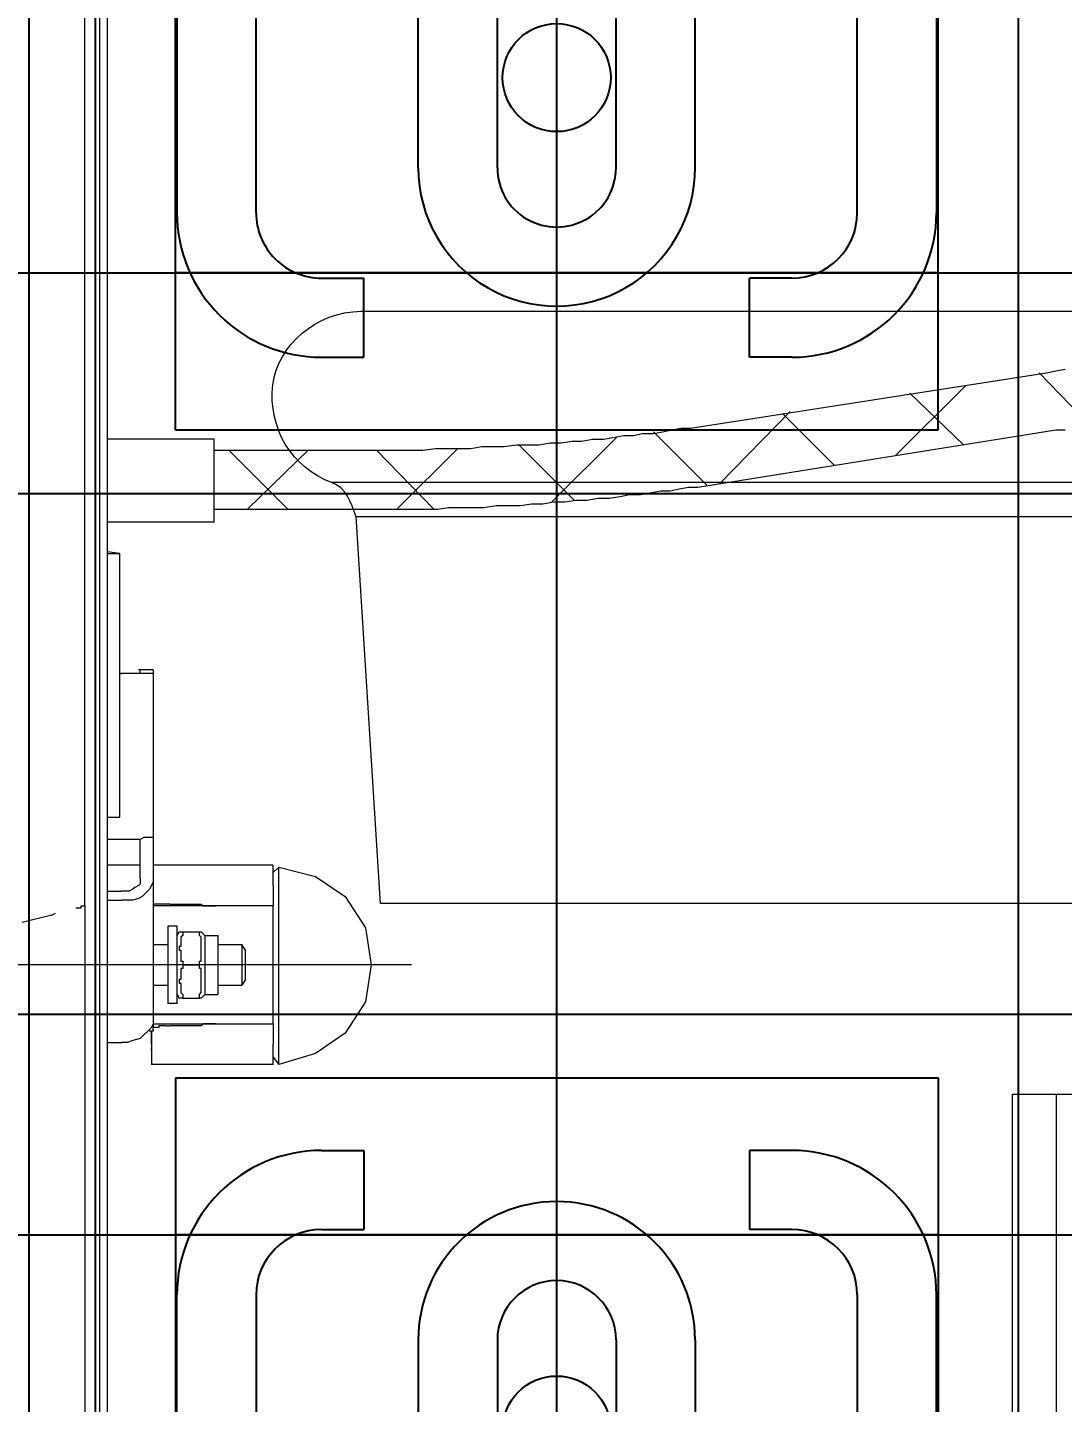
# Model space of a CAD drawing. Header units: millimetres. Extents: x 25083 to 52777, y 24772 to 45779.
# Drawn here: x 38318.5 to 38397, y 33399.2 to 33503.5 of the extents above; entities that cross this region are included whole.
import ezdxf

# ---------------------------------------------------------------- set-up
doc = ezdxf.new("R2010")
doc.units = ezdxf.units.MM
doc.layers.add('小车', color=7, linetype='Continuous')
doc.styles.get("Standard").update_dxf_attribs({"font": ''})
doc.styles.get('Standard').set_extended_font_data('SimSun')
doc.dimstyles.new('15', dxfattribs={"dimtxt": 15, "dimasz": 10, "dimexe": 2, "dimexo": 1, "dimgap": 1, "dimtad": 1, "dimdsep": 46, "dimtxsty": 'Standard', "dimcen": 2.5, "dimadec": 0, "dimazin": 0, "dimtfac": 1, "dimtmove": 2, "dimatfit": 3, "dimfxl": 1, "dimtolj": 1, "dimarcsym": 0})
doc.dimstyles.new('ISO-25', dxfattribs={"dimtxt": 2.5, "dimasz": 2.5, "dimexe": 1.25, "dimexo": 0.625, "dimtad": 1, "dimtxsty": 'Standard', "dimcen": 2.5, "dimadec": 0, "dimazin": 0, "dimtfac": 1, "dimtmove": 0, "dimatfit": 3, "dimfxl": 1, "dimarcsym": 0})

# ---------------------------------------------------------------- blocks, each defined once
blk = doc.blocks.new('A$C6E4F4F8B')
for p, q in [((0, 70), (197.2, 70)), ((0, 70), (0, 0)), ((197.2, 70), (197.2, 0)), ((40.15, 63.8), (57.53, 63.8)), ((62.1, 63.92), (62.1, 6.08)), ((135.1, 63.92), (135.1, 6.08)), ((157.05, 63.8), (139.67, 63.8)), ((57.53, 57.8), (40.15, 57.8)), ((139.67, 57.8), (157.05, 57.8)), ((62.5, 52.83), (62.5, 49.63)), ((68.5, 52.83), (68.5, 49.63)), ((128.7, 52.83), (128.7, 49.63)), ((134.7, 52.83), (134.7, 49.63)), ((68.5, 49.63), (62.5, 49.63)), ((128.7, 49.63), (134.7, 49.63)), ((54.12, 45.5), (40.15, 45.5)), ((143.08, 45.5), (157.05, 45.5)), ((54.12, 39.5), (40.15, 39.5)), ((143.08, 39.5), (157.05, 39.5)), ((54.12, 30.5), (40.15, 30.5)), ((143.08, 30.5), (157.05, 30.5)), ((54.12, 24.5), (40.15, 24.5)), ((143.08, 24.5), (157.05, 24.5)), ((62.5, 17.17), (62.5, 20.37)), ((68.5, 20.37), (62.5, 20.37)), ((68.5, 17.17), (68.5, 20.37)), ((128.7, 17.17), (128.7, 20.37)), ((128.7, 20.37), (134.7, 20.37)), ((134.7, 17.17), (134.7, 20.37)), ((57.53, 12.2), (40.15, 12.2)), ((139.67, 12.2), (157.05, 12.2)), ((40.15, 6.2), (57.53, 6.2)), ((157.05, 6.2), (139.67, 6.2)), ((0, 0), (197.2, 0))]:
    blk.add_line(p, q)
at = {"color": 1}
for p, q in [((64, 63.92), (24, 63.92)), ((24, 63.92), (24, 6.08)), ((74, 63.92), (24, 63.92)), ((24, 63.92), (24, 6.08)), ((123.2, 63.92), (173.2, 63.92)), ((133.2, 63.92), (173.2, 63.92)), ((173.2, 63.92), (173.2, 6.08)), ((173.2, 63.92), (173.2, 6.08)), ((64, 6.08), (24, 6.08)), ((74, 6.08), (24, 6.08)), ((123.2, 6.08), (173.2, 6.08)), ((133.2, 6.08), (173.2, 6.08))]:
    blk.add_line(p, q, dxfattribs=at)
at = {"color": 6, "ltscale": 15}
for p, q in [((74, 6.08), (74, 63.92)), ((123.2, 6.08), (123.2, 63.92))]:
    blk.add_line(p, q, dxfattribs=at)
for centre in [(47.28, 35), (47.28, 35), (149.92, 35), (149.92, 35)]:
    blk.add_circle(centre, 4.1, dxfattribs=at)
for centre in [(12, 34.89), (185.2, 34.89), (185.2, 34.89)]:
    blk.add_circle(centre, 3.25)
for centre, radius, start, end in [((39.79, 51.65), 12.16, 88.3056, 271.6944), ((57.53, 52.83), 10.97, 0, 90), ((139.67, 52.83), 10.97, 90, 180), ((157.41, 51.65), 12.16, 268.3056, 91.6944), ((39.8, 51.65), 6.16, 86.7014, 273.2986), ((57.53, 52.83), 4.97, 0, 90), ((139.67, 52.83), 4.97, 90, 180), ((157.4, 51.65), 6.16, 266.7014, 93.2986), ((54.12, 35), 4.5, 270, 90), ((143.08, 35), 4.5, 90, 270), ((39.79, 18.35), 12.16, 88.3056, 271.6944), ((157.41, 18.35), 12.16, 268.3056, 91.6944), ((39.8, 18.35), 6.16, 86.7014, 273.2986), ((157.4, 18.35), 6.16, 266.7014, 93.2986), ((57.53, 17.17), 10.97, 270, 0), ((57.53, 17.17), 4.97, 270, 0), ((139.67, 17.17), 10.97, 180, 270), ((139.67, 17.17), 4.97, 180, 270)]:
    blk.add_arc(centre, radius, start, end)
at = {"ltscale": 15}
for centre, start, end in [((54.12, 35), 270, 90), ((143.08, 35), 90, 270)]:
    blk.add_arc(centre, 10.5, start, end, dxfattribs=at)
blk = doc.blocks.new('*D925')
at = {"color": 0, "lineweight": -2}
for p, q in [((29677.86, 34881.66), (29677.86, 32448.29)), ((40733.02, 34757.65), (40733.02, 32448.29)), ((29680.36, 32449.54), (40730.52, 32449.54))]:
    blk.add_line(p, q, dxfattribs=at)
at = {"color": 0}
for points in [[(29680.36, 32449.96), (29680.36, 32449.13), (29677.86, 32449.54)], [(40730.52, 32449.13), (40730.52, 32449.96), (40733.02, 32449.54)]]:
    blk.add_solid(points, dxfattribs=at)
at = {"layer": 'DEFPOINTS', "color": 0}
for p in [(29677.86, 34882.29), (40733.02, 34758.27), (40733.02, 32449.54)]:
    blk.add_point(p, dxfattribs=at)
at = {"color": 0, "insert": (35205.44, 32451.63), "char_height": 2.5, "attachment_point": 5}
blk.add_mtext('11055,15', dxfattribs=at)
blk = doc.blocks.new('zw$D2F4')
at = {"color": 7, "lineweight": 5}
for points in [[(289.66, 871.58), (289.66, 1149.36)], [(257.72, 1145.64), (287.06, 1147.5)], [(287.06, 871.95), (287.06, 1147.5)], [(302.66, 1147.13), (302.66, 840.39)], [(257.72, 841.87), (257.72, 1145.64)], [(243.24, 1097.74), (158.2, 1097.74)], [(243.24, 1097.74), (243.24, 1039.06)], [(243.24, 1094.39), (158.2, 1094.39)]]:
    blk.add_lwpolyline(points, dxfattribs=at)
for points in [[(289.66, 1149.36), (290.77, 1152.33), (293.74, 1154.18), (297.09, 1153.81)], [(297.09, 1153.81), (300.06, 1153.44), (302.66, 1150.47), (302.66, 1147.13)], [(287.06, 1147.5), (288.17, 1147.87), (289.29, 1148.24), (289.66, 1149.36)]]:
    blk.add_open_spline(points, degree=3, dxfattribs=at)
blk = doc.blocks.new('*D470')
at = {"layer": 'DEFPOINTS', "color": 0}
for p in [(36180.04, 116639.33), (36197.54, 116639.33), (36197.54, 116438.26)]:
    blk.add_point(p, dxfattribs=at)
at = {"layer": '小车', "color": 0, "linetype": 'Continuous', "lineweight": -2}
for p, q in [((36180.04, 116638.33), (36180.04, 116436.26)), ((36197.54, 116638.33), (36197.54, 116436.26)), ((36170.04, 116438.26), (36160.04, 116438.26)), ((36180.04, 116438.26), (36197.54, 116438.26)), ((36207.54, 116438.26), (36217.54, 116438.26))]:
    blk.add_line(p, q, dxfattribs=at)
at = {"layer": '小车', "color": 0}
for points in [[(36170.04, 116439.93), (36170.04, 116436.59), (36180.04, 116438.26)], [(36207.54, 116439.93), (36207.54, 116436.59), (36197.54, 116438.26)]]:
    blk.add_solid(points, dxfattribs=at)
at = {"layer": '小车', "color": 0, "insert": (36193.65, 116438.26), "char_height": 15, "attachment_point": 5}
blk.add_mtext('\\A1;17.5', dxfattribs=at)
blk = doc.blocks.new('A$C1A4175F5')
at = {"layer": '小车', "color": 7, "lineweight": 0}
for points in [[(1269.95, 773.421), (1269.95, 232.516)], [(1270.51, 232.376), (1270.51, 773.561)], [(1271.63, 232.516), (1271.63, 314.128)], [(1198.697, 272.972), (1197.997, 273.112), (1197.297, 273.252)], [(1225.714, 268.772), (1198.697, 272.972)], [(1197.997, 268.632), (1197.297, 268.632)], [(1225.155, 264.293), (1197.997, 268.632)], [(1227.814, 268.492), (1227.114, 268.632), (1226.414, 268.772), (1225.714, 268.772)], [(1252.312, 267.093), (1251.472, 267.093), (1250.492, 267.093), (1249.652, 267.093), (1248.672, 267.093), (1247.832, 267.093), (1246.852, 267.093), (1246.012, 267.093), (1245.032, 267.233), (1244.193, 267.233), (1243.353, 267.233), (1242.373, 267.233), (1241.533, 267.373), (1240.693, 267.373), (1239.853, 267.373), (1238.873, 267.513), (1238.033, 267.513), (1237.193, 267.513), (1236.353, 267.653), (1235.513, 267.653), (1234.674, 267.793), (1233.974, 267.793), (1233.134, 267.932), (1232.294, 267.932), (1231.594, 268.072), (1230.754, 268.212), (1230.054, 268.212), (1229.354, 268.352), (1228.514, 268.352), (1227.814, 268.492)], [(1261.831, 261.633), (1261.831, 267.932)], [(1261.831, 267.932), (1269.95, 267.932)], [(1261.831, 267.093), (1252.312, 267.093)], [(1252.312, 262.613), (1251.472, 262.613), (1250.492, 262.613), (1249.652, 262.613), (1248.672, 262.613), (1247.692, 262.613), (1246.852, 262.613), (1245.872, 262.613), (1244.892, 262.613), (1244.053, 262.753), (1243.073, 262.753), (1242.233, 262.753), (1241.393, 262.753), (1240.413, 262.893), (1239.573, 262.893), (1238.593, 262.893), (1237.753, 263.033), (1236.913, 263.033), (1236.073, 263.173), (1235.233, 263.173), (1234.394, 263.313), (1233.554, 263.313), (1232.714, 263.453), (1231.874, 263.453), (1231.034, 263.593), (1230.334, 263.733), (1229.494, 263.733), (1228.794, 263.873), (1227.954, 264.013), (1227.254, 264.013), (1226.554, 264.153), (1225.854, 264.293), (1225.155, 264.293)], [(1261.831, 262.613), (1252.312, 262.613)], [(1261.831, 261.633), (1269.95, 261.633)], [(1268.97, 259.253), (1269.95, 259.393)], [(1269.95, 259.253), (1268.97, 259.253)], [(1268.97, 239.235), (1268.97, 259.253)], [(1266.45, 250.434), (1266.45, 250.154)], [(1266.45, 250.434), (1266.59, 250.434)], [(1266.45, 250.434), (1267.43, 250.434)], [(1266.45, 250.154), (1266.59, 250.154), (1266.73, 250.154), (1267.01, 250.154), (1267.29, 250.154), (1267.57, 250.154), (1267.99, 250.154), (1268.41, 250.154), (1268.83, 250.154)], [(1266.45, 250.154), (1266.45, 237.696)], [(1267.43, 250.154), (1267.43, 250.434)], [(1267.43, 250.434), (1267.57, 250.434)], [(1267.43, 250.154), (1267.57, 250.154), (1267.85, 250.154), (1267.99, 250.154), (1268.27, 250.154), (1268.55, 250.154), (1268.83, 250.154)], [(1268.83, 250.154), (1268.97, 250.154)], [(1268.97, 250.154), (1268.83, 250.154)], [(1269.95, 239.235), (1268.97, 239.235)], [(1266.45, 237.696), (1266.59, 237.696), (1266.87, 237.696), (1267.15, 237.696), (1267.43, 237.556), (1267.99, 237.556), (1268.41, 237.556), (1268.83, 237.556)], [(1266.45, 237.696), (1266.45, 236.156)], [(1267.43, 236.156), (1267.43, 237.556)], [(1268.83, 237.556), (1269.95, 237.556)], [(1266.45, 236.156), (1266.45, 234.616)], [(1267.43, 234.616), (1267.43, 236.156)], [(1256.931, 235.456), (1254.132, 234.756), (1251.892, 233.216), (1250.352, 230.836), (1249.932, 228.037), (1250.352, 225.237), (1251.892, 222.857), (1254.132, 221.317), (1256.931, 220.477)], [(1256.931, 220.477), (1256.931, 235.456)], [(1257.351, 235.036), (1256.931, 235.456)], [(1257.351, 235.596), (1266.45, 235.596)], [(1257.351, 234.056), (1257.351, 235.596)], [(1267.43, 235.596), (1269.95, 235.596)], [(1257.351, 234.056), (1257.351, 232.516)], [(1266.45, 234.616), (1266.45, 234.336), (1266.59, 234.056), (1266.73, 233.776), (1267.01, 233.496), (1267.29, 233.216), (1267.57, 233.076), (1267.99, 232.936), (1268.41, 232.936), (1268.83, 232.936)], [(1266.45, 234.616), (1266.45, 223.977)], [(1267.43, 234.616), (1267.43, 234.476), (1267.43, 234.196), (1267.57, 234.056), (1267.85, 233.916), (1267.99, 233.776), (1268.27, 233.636), (1268.55, 233.636), (1268.83, 233.636)], [(1269.95, 233.636), (1268.83, 233.636)], [(1269.95, 232.936), (1268.83, 232.936)], [(1257.351, 232.516), (1266.45, 232.516)], [(1257.351, 223.557), (1257.351, 232.516)], [(1265.19, 232.656), (1265.05, 232.656), (1264.91, 232.656), (1264.77, 232.656), (1264.63, 232.656), (1264.49, 232.656), (1264.211, 232.656), (1264.071, 232.656), (1263.931, 232.656), (1263.791, 232.656), (1263.651, 232.656), (1263.511, 232.656), (1263.231, 232.656), (1263.091, 232.656), (1262.951, 232.656), (1262.811, 232.656), (1262.671, 232.516), (1262.531, 232.516), (1262.391, 232.516), (1262.251, 232.516), (1262.111, 232.516), (1261.971, 232.516), (1261.831, 232.516), (1261.691, 232.516)], [(1265.19, 232.656), (1266.45, 232.656)], [(1269.95, 232.516), (1269.95, 110.169)], [(1270.51, 108.209), (1270.51, 232.376)], [(1272.33, 232.376), (1272.19, 232.376), (1272.05, 232.376), (1271.91, 232.376), (1271.91, 232.516), (1271.77, 232.516), (1271.63, 232.516)], [(1271.63, 232.516), (1271.63, 107.649)], [(1274.149, 231.816), (1273.87, 231.956)], [(1274.149, 231.816), (1276.389, 231.256)], [(1264.63, 225.097), (1264.63, 230.976)], [(1264.63, 230.976), (1265.33, 230.976)], [(1265.33, 230.976), (1265.33, 225.097)], [(1259.451, 229.156), (1259.731, 229.576)], [(1259.731, 229.576), (1259.731, 226.497)], [(1261.551, 229.576), (1259.731, 229.576)], [(1261.551, 230.276), (1261.551, 225.797)], [(1262.531, 230.276), (1261.551, 230.276)], [(1262.531, 230.276), (1262.811, 230.556)], [(1262.531, 230.276), (1262.531, 225.797)], [(1262.951, 228.037), (1262.951, 228.177), (1262.951, 228.317), (1262.811, 228.317), (1262.811, 228.457), (1262.811, 228.597), (1262.811, 228.737), (1262.811, 228.877), (1262.811, 229.016), (1262.811, 229.156), (1262.811, 229.296), (1262.811, 229.436), (1262.811, 229.576), (1262.811, 229.716), (1262.811, 229.856), (1262.811, 229.996), (1262.811, 230.136), (1262.951, 230.276), (1262.951, 230.416), (1262.951, 230.556)], [(1262.951, 230.556), (1262.811, 230.556)], [(1264.211, 230.556), (1262.951, 230.556)], [(1264.211, 230.556), (1264.211, 230.416), (1264.211, 230.276), (1264.35, 230.136), (1264.35, 229.996), (1264.35, 229.856), (1264.35, 229.716), (1264.35, 229.576), (1264.35, 229.436), (1264.49, 229.436), (1264.49, 229.296)], [(1264.49, 230.556), (1264.211, 230.556)], [(1264.63, 230.276), (1264.49, 230.556)], [(1266.45, 229.576), (1265.33, 229.576)], [(1259.451, 226.917), (1259.451, 229.156)], [(1264.49, 229.296), (1264.49, 229.156), (1264.35, 229.156), (1264.35, 229.016), (1264.35, 228.877), (1264.35, 228.737), (1264.35, 228.597), (1264.35, 228.457), (1264.35, 228.317), (1264.211, 228.317), (1264.211, 228.177), (1264.211, 228.037)], [(1262.951, 225.517), (1262.951, 225.657), (1262.951, 225.797), (1262.811, 225.937), (1262.811, 226.077), (1262.811, 226.217), (1262.811, 226.357), (1262.811, 226.497), (1262.811, 226.637), (1262.811, 226.777), (1262.811, 226.917), (1262.811, 227.057), (1262.811, 227.197), (1262.811, 227.337), (1262.811, 227.477), (1262.811, 227.617), (1262.811, 227.757), (1262.951, 227.757), (1262.951, 227.897), (1262.951, 228.037)], [(1264.211, 228.037), (1262.951, 228.037)], [(1264.211, 228.037), (1264.211, 227.897), (1264.211, 227.757), (1264.35, 227.757), (1264.35, 227.617), (1264.35, 227.477), (1264.35, 227.337), (1264.35, 227.197), (1264.35, 227.057), (1264.35, 226.917), (1264.49, 226.917), (1264.49, 226.777), (1264.49, 226.637), (1264.35, 226.637), (1264.35, 226.497), (1264.35, 226.357), (1264.35, 226.217), (1264.35, 226.077), (1264.35, 225.937), (1264.211, 225.797), (1264.211, 225.657), (1264.211, 225.517)], [(1259.451, 226.917), (1259.731, 226.497)], [(1261.551, 226.497), (1259.731, 226.497)], [(1266.45, 226.497), (1265.33, 226.497)], [(1262.531, 225.797), (1261.551, 225.797)], [(1262.531, 225.797), (1262.811, 225.517)], [(1262.811, 225.517), (1262.951, 225.517)], [(1264.211, 225.517), (1262.951, 225.517)], [(1264.211, 225.517), (1264.49, 225.517)], [(1264.63, 225.797), (1264.49, 225.517)], [(1264.63, 225.097), (1265.33, 225.097)], [(1266.45, 223.557), (1257.351, 223.557)], [(1257.351, 223.557), (1257.351, 222.017)], [(1261.691, 223.557), (1261.831, 223.557), (1261.971, 223.557), (1262.111, 223.557), (1262.251, 223.557), (1262.391, 223.557), (1262.531, 223.557), (1262.671, 223.557), (1262.811, 223.417), (1262.951, 223.417), (1263.091, 223.417), (1263.231, 223.417), (1263.511, 223.417), (1263.651, 223.417), (1263.791, 223.417), (1263.931, 223.417), (1264.071, 223.417), (1264.211, 223.417), (1264.49, 223.417), (1264.63, 223.417), (1264.77, 223.417), (1264.91, 223.417), (1265.05, 223.417), (1265.19, 223.417)], [(1265.47, 223.417), (1265.19, 223.417)], [(1265.47, 223.417), (1265.61, 223.417), (1265.75, 223.417), (1265.89, 223.417), (1266.03, 223.417), (1266.03, 223.277), (1266.17, 223.277), (1266.31, 223.277), (1266.45, 223.277)], [(1266.45, 223.977), (1266.45, 223.557), (1266.59, 223.277), (1266.87, 222.997), (1267.15, 222.717), (1267.43, 222.437), (1267.99, 222.297), (1268.41, 222.157), (1268.83, 222.157)], [(1266.45, 223.977), (1266.45, 223.277)], [(1266.45, 223.137), (1266.45, 223.277)], [(1266.45, 223.137), (1266.45, 222.997)], [(1266.45, 222.997), (1266.59, 222.997)], [(1266.45, 222.997), (1266.73, 222.997)], [(1266.45, 222.997), (1266.73, 222.997)], [(1266.59, 222.997), (1266.59, 221.737)], [(1266.59, 222.017), (1266.59, 222.997)], [(1257.351, 220.477), (1257.351, 222.017)], [(1266.59, 222.017), (1266.59, 220.477)], [(1266.59, 221.597), (1266.59, 221.737)], [(1269.95, 222.157), (1268.83, 222.157)], [(1257.351, 221.037), (1256.931, 220.477)], [(1257.351, 220.477), (1266.59, 220.477)]]:
    blk.add_lwpolyline(points, dxfattribs=at)
at = {"layer": '小车', "color": 3, "lineweight": 0}
for points in [[(1195.338, 268.912), (1199.257, 272.972)], [(1210.176, 266.673), (1204.857, 271.992)], [(1204.997, 267.513), (1209.056, 271.432)], [(1214.796, 265.973), (1218.715, 269.892)], [(1223.475, 264.573), (1218.155, 270.032)], [(1224.455, 264.433), (1228.514, 268.492)], [(1236.213, 263.173), (1231.314, 268.072)], [(1234.534, 263.313), (1238.733, 267.513)], [(1247.972, 262.613), (1243.353, 267.233)], [(1245.172, 262.613), (1249.512, 267.093)], [(1259.311, 262.613), (1254.691, 267.093)], [(1256.231, 262.613), (1260.711, 267.093)]]:
    blk.add_lwpolyline(points, dxfattribs=at)
at = {"layer": '小车', "color": 1, "lineweight": 0}
for points in [[(1246.852, 228.037), (1257.351, 228.037)], [(1257.351, 228.037), (1284.928, 228.037)]]:
    blk.add_lwpolyline(points, dxfattribs=at)
at = {"layer": '小车'}
dim = blk.add_linear_dim(base=(229.857, 249.006), p1=(212.358, 450.073), p2=(229.857, 450.073), dimstyle='15', override={"dimfxl": 0.18}, dxfattribs=at)
dim.commit()
dim.dimension.update_dxf_attribs({"geometry": '*D470', "text_midpoint": (225.974, 249.006), "dimtype": 128, "insert": (-35967.681, -116189.253)})
blk = doc.blocks.new('zw$50CE')
blk.add_blockref('zw$D2F4', (22.01, 103.57))
at = {"layer": '小车', "ltscale": 10, "xscale": -1, "rotation": 270}
blk.add_blockref('A$C1A4175F5', (47.03, 0), dxfattribs=at)

msp = doc.modelspace()

# ---------------------------------------------------------------- linework, layer by layer
for p, q in [((38358.63, 33290.649), (38358.63, 34123.983)), ((38358.63, 33301.542), (38358.63, 33745.5))]:
    msp.add_line(p, q)
at = {"ltscale": 15}
for p, q in [((29782.964, 33484.899), (40674.281, 33484.899)), ((29782.964, 33411.899), (40674.281, 33411.899))]:
    msp.add_line(p, q, dxfattribs=at)
at = {"color": 1, "ltscale": 15}
for p, q in [((37659.964, 33468.149), (40674.281, 33468.149)), ((29782.964, 33428.649), (40674.281, 33428.649))]:
    msp.add_line(p, q, dxfattribs=at)
at = {"ltscale": 15}
msp.add_lwpolyline([(38318.63, 33273.983), (38318.63, 34140.649), (38398.63, 34140.649), (38398.63, 33273.983)], close=True, dxfattribs=at)

# ---------------------------------------------------------------- block references
for name, p, rotation in [('zw$50CE', (39594.481, 33157.316), 90), ('A$C6E4F4F8B', (38323.63, 33546.999), 270)]:
    msp.add_blockref(name, p, dxfattribs=dict(rotation=rotation))

# ---------------------------------------------------------------- dimensions: what is measured, and where the dimension line sits
dim = msp.add_linear_dim(base=(40733.0166, 32449.5434), p1=(29677.8617, 34882.2868), p2=(40733.0166, 34758.2702), dimstyle='ISO-25')
dim.commit()
dim.dimension.update_dxf_attribs({"geometry": '*D925', "text_midpoint": (35205.4391, 32449.5434), "dimtype": 160})

doc.saveas('drawing.dxf')
